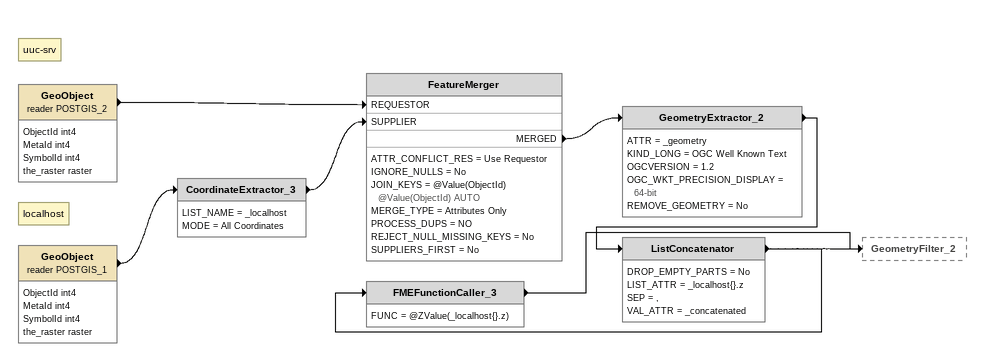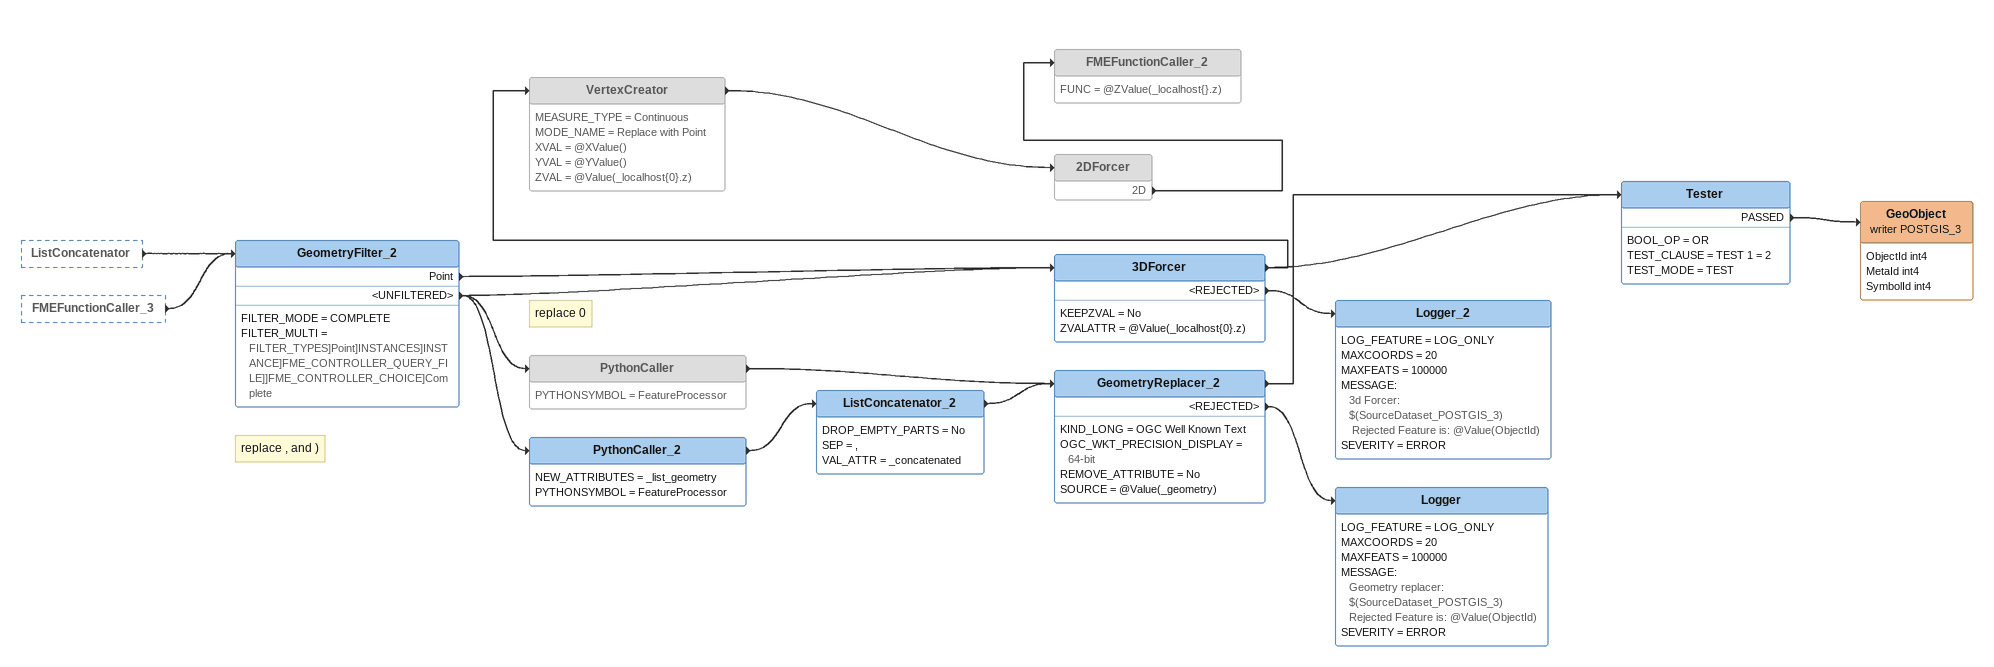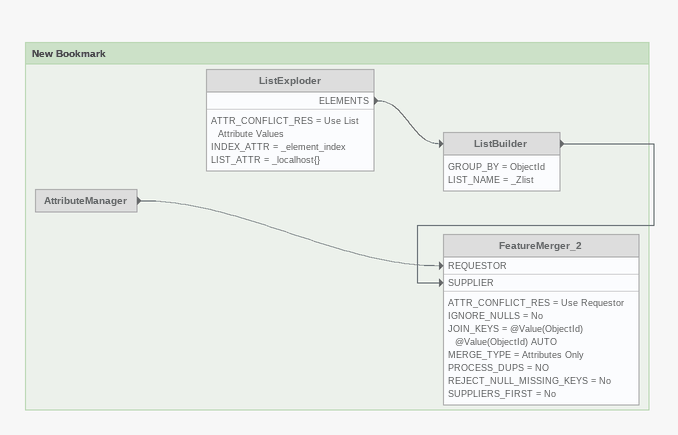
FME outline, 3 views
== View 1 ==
Note: uuc-srv
GeoObject (reader POSTGIS_2)
    attributes: ObjectId int4, MetaId int4, SymbolId int4, the_raster raster
    -> FeatureMerger [REQUESTOR]
Note: localhost
GeoObject (reader POSTGIS_1)
    attributes: ObjectId int4, MetaId int4, SymbolId int4, the_raster raster
    -> CoordinateExtractor_3
CoordinateExtractor_3
    LIST_NAME = _localhost
    MODE = All Coordinates
    -> FeatureMerger [SUPPLIER]
FeatureMerger
    ATTR_CONFLICT_RES = Use Requestor
    IGNORE_NULLS = No
    JOIN_KEYS = @Value(ObjectId) @Value(ObjectId) AUTO
    MERGE_TYPE = Attributes Only
    PROCESS_DUPS = NO
    REJECT_NULL_MISSING_KEYS = No
    SUPPLIERS_FIRST = No
    MERGED -> GeometryExtractor_2
GeometryExtractor_2
    ATTR = _geometry
    KIND_LONG = OGC Well Known Text
    OGCVERSION = 1.2
    OGC_WKT_PRECISION_DISPLAY = 64-bit
    REMOVE_GEOMETRY = No
    -> ListConcatenator
ListConcatenator
    DROP_EMPTY_PARTS = No
    LIST_ATTR = _localhost{}.z
    SEP = ,
    VAL_ATTR = _concatenated
    -> FMEFunctionCaller_3
    -> GeometryFilter_2
FMEFunctionCaller_3
    FUNC = @ZValue(_localhost{}.z)
    -> GeometryFilter_2

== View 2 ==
ListConcatenator [outside]
    -> GeometryFilter_2
FMEFunctionCaller_3 [outside]
    -> GeometryFilter_2
GeometryFilter_2
    FILTER_MODE = COMPLETE
    FILTER_MULTI = FILTER_TYPES]Point]INSTANCES]INSTANCE]FME_CONTROLLER_QUERY_FILE]]FME_CONTROLLER_CHOICE]Complete
    Point -> 3DForcer
    <UNFILTERED> -> PythonCaller_2
    <UNFILTERED> -> PythonCaller
    <UNFILTERED> -> 3DForcer
3DForcer
    KEEPZVAL = No
    ZVALATTR = @Value(_localhost{0}.z)
    -> VertexCreator
    -> Tester
    <REJECTED> -> Logger_2
VertexCreator [off]
    MEASURE_TYPE = Continuous
    MODE_NAME = Replace with Point
    XVAL = @XValue()
    YVAL = @YValue()
    ZVAL = @Value(_localhost{0}.z)
    -> 2DForcer
2DForcer [off]
    2D -> FMEFunctionCaller_2
FMEFunctionCaller_2 [off]
    FUNC = @ZValue(_localhost{}.z)
Logger_2
    LOG_FEATURE = LOG_ONLY
    MAXCOORDS = 20
    MAXFEATS = 100000
    MESSAGE:
      3d Forcer: $(SourceDataset_POSTGIS_3)
       Rejected Feature is: @Value(ObjectId)
    SEVERITY = ERROR
Note: replace 0
PythonCaller [off]
    PYTHONSYMBOL = FeatureProcessor
    -> GeometryReplacer_2
Note: replace , and )
PythonCaller_2
    NEW_ATTRIBUTES = _list_geometry
    PYTHONSYMBOL = FeatureProcessor
    -> ListConcatenator_2
ListConcatenator_2
    DROP_EMPTY_PARTS = No
    SEP = ,
    VAL_ATTR = _concatenated
    -> GeometryReplacer_2
GeometryReplacer_2
    KIND_LONG = OGC Well Known Text
    OGC_WKT_PRECISION_DISPLAY = 64-bit
    REMOVE_ATTRIBUTE = No
    SOURCE = @Value(_geometry)
    -> Tester
    <REJECTED> -> Logger
Tester
    BOOL_OP = OR
    TEST_CLAUSE = TEST 1 = 2
    TEST_MODE = TEST
    PASSED -> GeoObject (writer POSTGIS_3)
GeoObject (writer POSTGIS_3)
    attributes: ObjectId int4, MetaId int4, SymbolId int4
Logger
    LOG_FEATURE = LOG_ONLY
    MAXCOORDS = 20
    MAXFEATS = 100000
    MESSAGE:
      Geometry replacer: $(SourceDataset_POSTGIS_3)
      Rejected Feature is: @Value(ObjectId)
    SEVERITY = ERROR

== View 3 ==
Bookmark: New Bookmark
AttributeManager [off]
    -> FeatureMerger_2 [REQUESTOR]
ListExploder [off]
    ATTR_CONFLICT_RES = Use List Attribute Values
    INDEX_ATTR = _element_index
    LIST_ATTR = _localhost{}
    ELEMENTS -> ListBuilder
ListBuilder [off]
    GROUP_BY = ObjectId
    LIST_NAME = _Zlist
    -> FeatureMerger_2 [SUPPLIER]
FeatureMerger_2 [off]
    ATTR_CONFLICT_RES = Use Requestor
    IGNORE_NULLS = No
    JOIN_KEYS = @Value(ObjectId) @Value(ObjectId) AUTO
    MERGE_TYPE = Attributes Only
    PROCESS_DUPS = NO
    REJECT_NULL_MISSING_KEYS = No
    SUPPLIERS_FIRST = No
